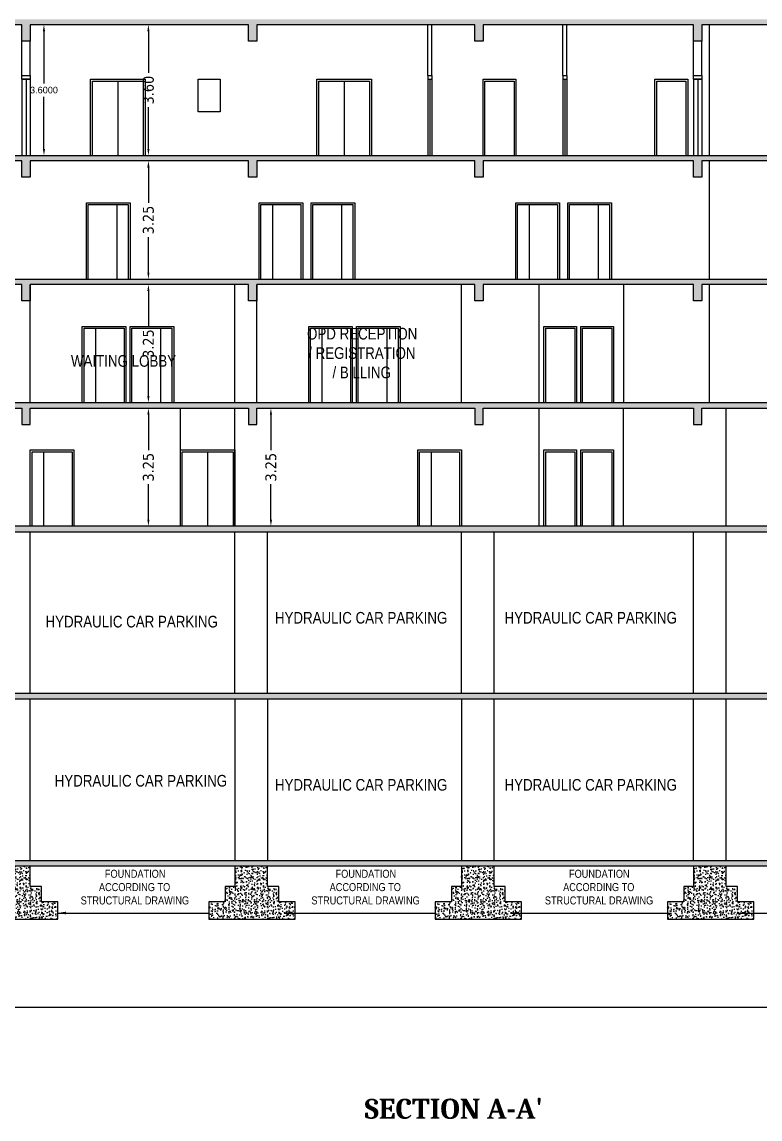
# Model space of a CAD drawing. Header units: metres. Extents: x -38 to 401, y 28 to 287.
# Drawn here: x 342.91 to 363.22, y 229.86 to 260.04 of the extents above; entities that cross this region are included whole.
import ezdxf

# ---------------------------------------------------------------- set-up
doc = ezdxf.new("R2010")
doc.units = ezdxf.units.M
doc.layers.add('0 @ 1 (2)', color=7, linetype='Continuous')
doc.layers.add('BLK_1_FLR_3_AC_ROOM_1', color=117, linetype='Continuous')
doc.styles.add('CODE', font='tahoma.ttf')
doc.styles.get("Standard").update_dxf_attribs({"font": 'arial.ttf'})
doc.dimstyles.new('OUTER', dxfattribs={"dimscale": 0, "dimtxt": 0.3, "dimasz": 0.18, "dimexe": 0.18, "dimexo": 0.0625, "dimgap": 0.09, "dimtad": 0, "dimzin": 0, "dimdsep": 46, "dimtxsty": 'CODE', "dimcen": 0.09, "dimse1": 1, "dimse2": 1, "dimclrd": 8, "dimclrt": 1, "dimadec": 0, "dimazin": 0, "dimtfac": 1, "dimtofl": 0, "dimtmove": 0, "dimatfit": 3, "dimfxl": 0, "dimtolj": 1, "dimtzin": 0, "dimarcsym": 0})
doc.dimstyles.get("Standard").update_dxf_attribs({"dimtxt": 0.18, "dimasz": 0.18, "dimexe": 0.18, "dimexo": 0.0625, "dimgap": 0.09, "dimtad": 0, "dimtih": 1, "dimtoh": 1, "dimdec": 4, "dimzin": 0, "dimdsep": 46, "dimtxsty": 'Standard', "dimcen": 0.09, "dimadec": 0, "dimazin": 0, "dimtfac": 1, "dimtdec": 4, "dimtofl": 0, "dimtmove": 0, "dimatfit": 3, "dimfxl": 0, "dimtolj": 1, "dimtzin": 0, "dimarcsym": 0})

# ---------------------------------------------------------------- blocks, each defined once
blk = doc.blocks.new('*D1256')
at = {"color": 8, "lineweight": -2}
for p, q in [((346.387, 249.236), (346.387, 248.26)), ((346.387, 246.346), (346.387, 247.321))]:
    blk.add_line(p, q, dxfattribs=at)
at = {"color": 8}
for points in [[(346.357, 249.236), (346.417, 249.236), (346.387, 249.416)], [(346.357, 246.346), (346.417, 246.346), (346.387, 246.166)]]:
    blk.add_solid(points, dxfattribs=at)
at = {"layer": 'Defpoints', "color": 0}
for p in [(346.377, 249.416), (346.387, 249.416), (346.377, 246.166)]:
    blk.add_point(p, dxfattribs=at)
at = {"color": 1, "lineweight": 30, "insert": (346.387, 247.791), "char_height": 0.3, "attachment_point": 5, "rotation": 90, "style": 'CODE'}
blk.add_mtext('\\A1;3.25', dxfattribs=at)
blk = doc.blocks.new('*D1257')
at = {"color": 8, "lineweight": -2}
for p, q in [((349.758, 249.236), (349.758, 248.26)), ((349.758, 246.346), (349.758, 247.321))]:
    blk.add_line(p, q, dxfattribs=at)
at = {"color": 8}
for points in [[(349.728, 249.236), (349.788, 249.236), (349.758, 249.416)], [(349.728, 246.346), (349.788, 246.346), (349.758, 246.166)]]:
    blk.add_solid(points, dxfattribs=at)
at = {"layer": 'Defpoints', "color": 0}
for p in [(349.748, 249.416), (349.758, 249.416), (349.748, 246.166)]:
    blk.add_point(p, dxfattribs=at)
at = {"color": 1, "lineweight": 30, "insert": (349.758, 247.791), "char_height": 0.3, "attachment_point": 5, "rotation": 90, "style": 'CODE'}
blk.add_mtext('\\A1;3.25', dxfattribs=at)
blk = doc.blocks.new('*D1258')
at = {"color": 8, "lineweight": -2}
for p, q in [((346.387, 252.636), (346.387, 251.66)), ((346.387, 249.746), (346.387, 250.721))]:
    blk.add_line(p, q, dxfattribs=at)
at = {"color": 8}
for points in [[(346.357, 252.636), (346.417, 252.636), (346.387, 252.816)], [(346.357, 249.746), (346.417, 249.746), (346.387, 249.566)]]:
    blk.add_solid(points, dxfattribs=at)
at = {"layer": 'Defpoints', "color": 0}
for p in [(346.377, 252.816), (346.387, 252.816), (346.377, 249.566)]:
    blk.add_point(p, dxfattribs=at)
at = {"color": 1, "lineweight": 30, "insert": (346.387, 251.191), "char_height": 0.3, "attachment_point": 5, "rotation": 90, "style": 'CODE'}
blk.add_mtext('\\A1;3.25', dxfattribs=at)
blk = doc.blocks.new('*D1259')
at = {"color": 8, "lineweight": -2}
for p, q in [((346.387, 256.036), (346.387, 255.06)), ((346.387, 253.146), (346.387, 254.121))]:
    blk.add_line(p, q, dxfattribs=at)
at = {"color": 8}
for points in [[(346.357, 256.036), (346.417, 256.036), (346.387, 256.216)], [(346.357, 253.146), (346.417, 253.146), (346.387, 252.966)]]:
    blk.add_solid(points, dxfattribs=at)
at = {"layer": 'Defpoints', "color": 0}
for p in [(346.377, 256.216), (346.387, 256.216), (346.377, 252.966)]:
    blk.add_point(p, dxfattribs=at)
at = {"color": 1, "lineweight": 30, "insert": (346.387, 254.591), "char_height": 0.3, "attachment_point": 5, "rotation": 90, "style": 'CODE'}
blk.add_mtext('\\A1;3.25', dxfattribs=at)
blk = doc.blocks.new('*D1260')
at = {"color": 8, "lineweight": -2}
for p, q in [((346.387, 259.786), (346.387, 258.638)), ((346.387, 256.546), (346.387, 257.693))]:
    blk.add_line(p, q, dxfattribs=at)
at = {"color": 8}
for points in [[(346.357, 259.786), (346.417, 259.786), (346.387, 259.966)], [(346.357, 256.546), (346.417, 256.546), (346.387, 256.366)]]:
    blk.add_solid(points, dxfattribs=at)
at = {"layer": 'Defpoints', "color": 0}
for p in [(346.377, 259.966), (346.387, 259.966), (346.377, 256.366)]:
    blk.add_point(p, dxfattribs=at)
at = {"color": 1, "lineweight": 30, "insert": (346.387, 258.166), "char_height": 0.3, "attachment_point": 5, "rotation": 90, "style": 'CODE'}
blk.add_mtext('\\A1;3.60', dxfattribs=at)
blk = doc.blocks.new('*D814')
at = {"layer": 'BLK_1_FLR_3_AC_ROOM_1', "color": 0, "lineweight": -2}
for p, q in [((343.565, 259.966), (343.693, 259.966)), ((343.513, 259.786), (343.513, 258.348)), ((343.513, 256.546), (343.513, 257.984)), ((343.565, 256.366), (343.693, 256.366))]:
    blk.add_line(p, q, dxfattribs=at)
at = {"layer": 'BLK_1_FLR_3_AC_ROOM_1', "color": 0}
for points in [[(343.483, 259.786), (343.543, 259.786), (343.513, 259.966)], [(343.483, 256.546), (343.543, 256.546), (343.513, 256.366)]]:
    blk.add_solid(points, dxfattribs=at)
at = {"layer": 'Defpoints', "color": 0}
for p in [(343.503, 259.966), (343.513, 259.966), (343.503, 256.366)]:
    blk.add_point(p, dxfattribs=at)
at = {"layer": 'BLK_1_FLR_3_AC_ROOM_1', "color": 0, "lineweight": 30, "insert": (343.513, 258.166), "char_height": 0.18, "attachment_point": 5}
blk.add_mtext('\\A1;3.6000', dxfattribs=at)

msp = doc.modelspace()

# ---------------------------------------------------------------- hatches: boundary and pattern name
at = {"lineweight": 25}
h = msp.add_hatch(dxfattribs=at)
h.set_pattern_fill('AR-CONC', scale=0.03)
h.set_pattern_definition([(50, (-2438.04541, 2568.3485), (0.215178055, -0.0188256405), [0.0225, -0.2475]), (355, (-2438.04541, 2568.3485), (-0.0416254, 0.22565764), [0.018, -0.198]), (100.4514445, (-2438.02748, 2568.34694), (0.173552654, 0.206831997), [0.019122058, -0.210342634]), (46.1842, (-2438.04541, 2568.4085), (0.3201724, -0.049655784), [0.03375, -0.37125]), (96.635635, (-2438.01873, 2568.40437), (0.280398584, 0.29223558), [0.028683103, -0.315514128]), (351.184164, (-2438.0454, 2568.4085), (0.280398584, 0.29223558), [0.027, -0.297]), (21, (-2438.01541, 2568.3935), (0.179072116, -0.120785667), [0.0225, -0.2475]), (326, (-2438.01541, 2568.3935), (0.0729946, 0.217545014), [0.018, -0.198]), (71.451445, (-2438.0005, 2568.38344), (0.252066713, 0.096759346), [0.019122057, -0.210342634]), (37.5, (-2438.045415, 2568.34851), (0.0036479566, 0.0998681561), [0, -0.1956, 0, -0.201, 0, -0.19875]), (7.5, (-2438.04541, 2568.34851), (0.0789208612, 0.1183235136), [0, -0.1146, 0, -0.1911, 0, -0.07575]), (327.5, (-2438.112315, 2568.34851), (0.1601467309, -0.0067664615), [0, -0.075, 0, -0.234, 0, -0.3105]), (317.5, (-2438.14231, 2568.3485), (0.174955851, 0.0300314947), [0, -0.0975, 0, -0.1554, 0, -0.2205])])
h.paths.add_polyline_path([(332.42718, 260.1157), (379.91718, 260.1157), (379.91718, 259.5157), (379.68718, 259.5157), (379.68718, 259.9657), (373.61718, 259.9657), (373.61718, 259.5157), (373.38718, 259.5157), (373.38718, 259.9657), (367.68718, 259.9657), (367.68718, 259.5157), (367.45718, 259.5157), (367.45718, 259.9657), (361.61718, 259.9657), (361.61718, 259.5157), (361.38718, 259.5157), (361.38718, 259.9657), (355.59718, 259.9657), (355.59718, 259.5157), (355.36718, 259.5157), (355.36718, 259.9657), (349.36718, 259.9657), (349.36718, 259.5157), (349.13718, 259.5157), (349.13718, 259.9657), (343.13718, 259.9657), (343.13718, 259.5157), (342.90718, 259.5157), (342.90718, 259.9657), (336.53718, 259.9657), (336.53718, 259.5157), (336.30718, 259.5157), (336.30718, 259.9657), (333.90718, 259.9657), (333.90718, 259.5157), (333.67718, 259.5157), (333.67718, 259.9657), (332.42718, 259.9657)])
h = msp.add_hatch(dxfattribs=at)
h.set_pattern_fill('AR-CONC', scale=0.03)
h.set_pattern_definition([(50, (-2438.04541, 2564.5985), (0.215178055, -0.0188256405), [0.0225, -0.2475]), (355, (-2438.04541, 2564.5985), (-0.0416254, 0.22565764), [0.018, -0.198]), (100.4514445, (-2438.02748, 2564.59694), (0.173552654, 0.206831997), [0.019122058, -0.210342634]), (46.1842, (-2438.04541, 2564.6585), (0.3201724, -0.049655784), [0.03375, -0.37125]), (96.635635, (-2438.01873, 2564.65437), (0.280398584, 0.29223558), [0.028683103, -0.315514128]), (351.184164, (-2438.0454, 2564.6585), (0.280398584, 0.29223558), [0.027, -0.297]), (21, (-2438.01541, 2564.6435), (0.179072116, -0.120785667), [0.0225, -0.2475]), (326, (-2438.01541, 2564.6435), (0.0729946, 0.217545014), [0.018, -0.198]), (71.451445, (-2438.0005, 2564.63344), (0.252066713, 0.096759346), [0.019122057, -0.210342634]), (37.5, (-2438.045415, 2564.59851), (0.0036479566, 0.0998681561), [0, -0.1956, 0, -0.201, 0, -0.19875]), (7.5, (-2438.04541, 2564.59851), (0.0789208612, 0.1183235136), [0, -0.1146, 0, -0.1911, 0, -0.07575]), (327.5, (-2438.112315, 2564.59851), (0.1601467309, -0.0067664615), [0, -0.075, 0, -0.234, 0, -0.3105]), (317.5, (-2438.14231, 2564.5985), (0.174955851, 0.0300314947), [0, -0.0975, 0, -0.1554, 0, -0.2205])])
h.paths.add_polyline_path([(332.42718, 256.3657), (379.91718, 256.3657), (379.91718, 255.7657), (379.68718, 255.7657), (379.68718, 256.2157), (373.61718, 256.2157), (373.61718, 255.7657), (373.38718, 255.7657), (373.38718, 256.2157), (367.68718, 256.2157), (367.68718, 255.7657), (367.45718, 255.7657), (367.45718, 256.2157), (361.61718, 256.2157), (361.61718, 255.7657), (361.38718, 255.7657), (361.38718, 256.2157), (355.59718, 256.2157), (355.59718, 255.7657), (355.36718, 255.7657), (355.36718, 256.2157), (349.36718, 256.2157), (349.36718, 255.7657), (349.13718, 255.7657), (349.13718, 256.2157), (343.13718, 256.2157), (343.13718, 255.7657), (342.90718, 255.7657), (342.90718, 256.2157), (336.53718, 256.2157), (336.53718, 255.7657), (336.30718, 255.7657), (336.30718, 256.2157), (333.90718, 256.2157), (333.90718, 255.7657), (333.67718, 255.7657), (333.67718, 256.2157), (332.42718, 256.2157)])
h = msp.add_hatch(dxfattribs=at)
h.set_pattern_fill('AR-CONC', scale=0.03)
h.set_pattern_definition([(50, (-2438.04541, 2561.1985), (0.215178055, -0.0188256405), [0.0225, -0.2475]), (355, (-2438.04541, 2561.1985), (-0.0416254, 0.22565764), [0.018, -0.198]), (100.4514445, (-2438.02748, 2561.19694), (0.173552654, 0.206831997), [0.019122058, -0.210342634]), (46.1842, (-2438.04541, 2561.2585), (0.3201724, -0.049655784), [0.03375, -0.37125]), (96.635635, (-2438.01873, 2561.25437), (0.280398584, 0.29223558), [0.028683103, -0.315514128]), (351.184164, (-2438.0454, 2561.2585), (0.280398584, 0.29223558), [0.027, -0.297]), (21, (-2438.01541, 2561.2435), (0.179072116, -0.120785667), [0.0225, -0.2475]), (326, (-2438.01541, 2561.2435), (0.0729946, 0.217545014), [0.018, -0.198]), (71.451445, (-2438.0005, 2561.23344), (0.252066713, 0.096759346), [0.019122057, -0.210342634]), (37.5, (-2438.045415, 2561.19851), (0.0036479566, 0.0998681561), [0, -0.1956, 0, -0.201, 0, -0.19875]), (7.5, (-2438.04541, 2561.19851), (0.0789208612, 0.1183235136), [0, -0.1146, 0, -0.1911, 0, -0.07575]), (327.5, (-2438.112315, 2561.19851), (0.1601467309, -0.0067664615), [0, -0.075, 0, -0.234, 0, -0.3105]), (317.5, (-2438.14231, 2561.1985), (0.174955851, 0.0300314947), [0, -0.0975, 0, -0.1554, 0, -0.2205])])
h.paths.add_polyline_path([(332.42718, 252.9657), (379.91718, 252.9657), (379.91718, 252.3657), (379.68718, 252.3657), (379.68718, 252.8157), (373.61718, 252.8157), (373.61718, 252.3657), (373.38718, 252.3657), (373.38718, 252.8157), (367.68718, 252.8157), (367.68718, 252.3657), (367.45718, 252.3657), (367.45718, 252.8157), (361.61718, 252.8157), (361.61718, 252.3657), (361.38718, 252.3657), (361.38718, 252.8157), (355.59718, 252.8157), (355.59718, 252.3657), (355.36718, 252.3657), (355.36718, 252.8157), (349.36718, 252.8157), (349.36718, 252.3657), (349.13718, 252.3657), (349.13718, 252.8157), (343.13718, 252.8157), (343.13718, 252.3657), (342.90718, 252.3657), (342.90718, 252.8157), (336.53718, 252.8157), (336.53718, 252.3657), (336.30718, 252.3657), (336.30718, 252.8157), (333.90718, 252.8157), (333.90718, 252.3657), (333.67718, 252.3657), (333.67718, 252.8157), (332.42718, 252.8157)])
h = msp.add_hatch(dxfattribs=at)
h.set_pattern_fill('AR-CONC', scale=0.03)
h.set_pattern_definition([(50, (-2426.9188, 2561.1985), (0.215178055, -0.0188256405), [0.0225, -0.2475]), (355, (-2426.9188, 2561.1985), (-0.0416254, 0.22565764), [0.018, -0.198]), (100.4514445, (-2426.90087, 2561.19694), (0.173552654, 0.206831997), [0.019122058, -0.210342634]), (46.1842, (-2426.9188, 2561.2585), (0.3201724, -0.049655784), [0.03375, -0.37125]), (96.635635, (-2426.89212, 2561.25437), (0.280398584, 0.29223558), [0.028683103, -0.315514128]), (351.184164, (-2426.9188, 2561.2585), (0.280398584, 0.29223558), [0.027, -0.297]), (21, (-2426.8888, 2561.2435), (0.179072116, -0.120785667), [0.0225, -0.2475]), (326, (-2426.8888, 2561.2435), (0.0729946, 0.217545014), [0.018, -0.198]), (71.451445, (-2426.87388, 2561.23344), (0.252066713, 0.096759346), [0.019122057, -0.210342634]), (37.5, (-2426.9188, 2561.19851), (0.0036479566, 0.0998681561), [0, -0.1956, 0, -0.201, 0, -0.19875]), (7.5, (-2426.9188, 2561.19851), (0.0789208612, 0.1183235136), [0, -0.1146, 0, -0.1911, 0, -0.07575]), (327.5, (-2426.9857, 2561.19851), (0.1601467309, -0.0067664615), [0, -0.075, 0, -0.234, 0, -0.3105]), (317.5, (-2427.0157, 2561.1985), (0.174955851, 0.0300314947), [0, -0.0975, 0, -0.1554, 0, -0.2205])])
h.paths.add_polyline_path([(370.16218, 249.5657), (332.42718, 249.5657), (332.42718, 249.4157), (333.67718, 249.4157), (333.67718, 248.9657), (333.90718, 248.9657), (333.90718, 249.4157), (336.30718, 249.4157), (336.30718, 248.9657), (336.53718, 248.9657), (336.53718, 249.4157), (342.90718, 249.4157), (342.90718, 248.9657), (343.13718, 248.9657), (343.13718, 249.4157), (349.13718, 249.4157), (349.13718, 248.9657), (349.36718, 248.9657), (349.36718, 249.4157), (355.36718, 249.4157), (355.36718, 248.9657), (355.59718, 248.9657), (355.59718, 249.4157), (361.38718, 249.4157), (361.38718, 248.9657), (361.61718, 248.9657), (361.61718, 249.4157), (367.52718, 249.4157), (367.52718, 248.9657), (367.75718, 248.9657), (367.75718, 249.4157), (370.16218, 249.4157)])
h = msp.add_hatch(dxfattribs=at)
h.set_pattern_fill('AR-CONC', scale=0.03)
h.set_pattern_definition([(50, (-2424.07189, 2561.1985), (0.215178055, -0.0188256405), [0.0225, -0.2475]), (355, (-2424.07189, 2561.1985), (-0.0416254, 0.22565764), [0.018, -0.198]), (100.4514445, (-2424.05396, 2561.19694), (0.173552654, 0.206831997), [0.019122058, -0.210342634]), (46.1842, (-2424.0719, 2561.2585), (0.3201724, -0.049655784), [0.03375, -0.37125]), (96.635635, (-2424.0452, 2561.25437), (0.280398584, 0.29223558), [0.028683103, -0.315514128]), (351.184164, (-2424.0719, 2561.2585), (0.280398584, 0.29223558), [0.027, -0.297]), (21, (-2424.04189, 2561.2435), (0.179072116, -0.120785667), [0.0225, -0.2475]), (326, (-2424.04189, 2561.2435), (0.0729946, 0.217545014), [0.018, -0.198]), (71.451445, (-2424.02697, 2561.23344), (0.252066713, 0.096759346), [0.019122057, -0.210342634]), (37.5, (-2424.07189, 2561.19851), (0.0036479566, 0.0998681561), [0, -0.1956, 0, -0.201, 0, -0.19875]), (7.5, (-2424.07189, 2561.19851), (0.0789208612, 0.1183235136), [0, -0.1146, 0, -0.1911, 0, -0.07575]), (327.5, (-2424.13879, 2561.19851), (0.1601467309, -0.0067664615), [0, -0.075, 0, -0.234, 0, -0.3105]), (317.5, (-2424.16879, 2561.1985), (0.174955851, 0.0300314947), [0, -0.0975, 0, -0.1554, 0, -0.2205])])
h.paths.add_polyline_path([(332.42718, 246.1657), (332.42718, 246.0157), (385.68718, 246.0157), (385.68718, 245.5657), (385.91718, 245.5657), (385.91718, 246.1657)])
h = msp.add_hatch(dxfattribs=at)
h.set_pattern_fill('AR-CONC', scale=0.03)
h.set_pattern_definition([(50, (-2172.58521, 2647.86946), (0.215178055, -0.0188256405), [0.0225, -0.2475]), (355, (-2172.5852, 2647.86946), (-0.0416254, 0.22565764), [0.018, -0.198]), (100.4514445, (-2172.56728, 2647.8679), (0.173552654, 0.206831997), [0.019122058, -0.210342634]), (46.1842, (-2172.5852, 2647.92946), (0.3201724, -0.049655784), [0.03375, -0.37125]), (96.635635, (-2172.55853, 2647.92532), (0.280398584, 0.29223558), [0.028683103, -0.315514128]), (351.184164, (-2172.5852, 2647.92946), (0.280398584, 0.29223558), [0.027, -0.297]), (21, (-2172.55521, 2647.91446), (0.179072116, -0.120785667), [0.0225, -0.2475]), (326, (-2172.5552, 2647.91446), (0.0729946, 0.217545014), [0.018, -0.198]), (71.451445, (-2172.54029, 2647.9044), (0.252066713, 0.096759346), [0.019122057, -0.210342634]), (37.5, (-2172.58521, 2647.86946), (0.0036479566, 0.0998681561), [0, -0.1956, 0, -0.201, 0, -0.19875]), (7.5, (-2172.58521, 2647.86946), (0.0789208612, 0.1183235136), [0, -0.1146, 0, -0.1911, 0, -0.07575]), (327.5, (-2172.65211, 2647.86946), (0.1601467309, -0.0067664615), [0, -0.075, 0, -0.234, 0, -0.3105]), (317.5, (-2172.68211, 2647.86946), (0.174955851, 0.0300314947), [0, -0.0975, 0, -0.1554, 0, -0.2205])])
h.paths.add_polyline_path([(385.68718, 240.9657), (385.91718, 240.9657), (385.91718, 236.8157), (332.65718, 236.8157), (332.65718, 235.0157), (329.19718, 235.0157), (329.19718, 241.4157), (317.01718, 241.4157), (317.01718, 241.5657), (329.42718, 241.5657), (329.42718, 235.1657), (332.42718, 235.1657), (332.42718, 236.9657), (385.68718, 236.9657)])
h = msp.add_hatch(dxfattribs=at)
h.set_pattern_fill('AR-CONC', scale=0.03)
h.set_pattern_definition([(50, (-2424.07189, 2556.5985), (0.215178055, -0.0188256405), [0.0225, -0.2475]), (355, (-2424.07189, 2556.5985), (-0.0416254, 0.22565764), [0.018, -0.198]), (100.4514445, (-2424.05396, 2556.59694), (0.173552654, 0.206831997), [0.019122058, -0.210342634]), (46.1842, (-2424.0719, 2556.6585), (0.3201724, -0.049655784), [0.03375, -0.37125]), (96.635635, (-2424.0452, 2556.65437), (0.280398584, 0.29223558), [0.028683103, -0.315514128]), (351.184164, (-2424.0719, 2556.6585), (0.280398584, 0.29223558), [0.027, -0.297]), (21, (-2424.04189, 2556.6435), (0.179072116, -0.120785667), [0.0225, -0.2475]), (326, (-2424.04189, 2556.6435), (0.0729946, 0.217545014), [0.018, -0.198]), (71.451445, (-2424.02697, 2556.63344), (0.252066713, 0.096759346), [0.019122057, -0.210342634]), (37.5, (-2424.07189, 2556.59851), (0.0036479566, 0.0998681561), [0, -0.1956, 0, -0.201, 0, -0.19875]), (7.5, (-2424.07189, 2556.59851), (0.0789208612, 0.1183235136), [0, -0.1146, 0, -0.1911, 0, -0.07575]), (327.5, (-2424.13879, 2556.59851), (0.1601467309, -0.0067664615), [0, -0.075, 0, -0.234, 0, -0.3105]), (317.5, (-2424.16879, 2556.5985), (0.174955851, 0.0300314947), [0, -0.0975, 0, -0.1554, 0, -0.2205])])
h.paths.add_polyline_path([(332.42718, 241.5657), (332.42718, 241.4157), (385.68718, 241.4157), (385.68718, 240.9657), (385.91718, 240.9657), (385.91718, 241.5657)])
h = msp.add_hatch(dxfattribs=at)
h.set_pattern_fill('AR-CONC', scale=0.03)
h.set_pattern_definition([(50, (-2795.2258, -118.20962), (0.215178055, -0.01882564), [0.0225, -0.2475]), (355, (-2795.2258, -118.20962), (-0.0416254, 0.22565764), [0.018, -0.198]), (100.4514445, (-2795.20786, -118.2112), (0.173552654, 0.206831997), [0.019122058, -0.210342634]), (46.1842, (-2795.2258, -118.14962), (0.3201724, -0.049655784), [0.03375, -0.37125]), (96.635635, (-2795.1991, -118.15376), (0.280398584, 0.29223558), [0.028683103, -0.315514128]), (351.184164, (-2795.2258, -118.14962), (0.280398584, 0.29223558), [0.027, -0.297]), (21, (-2795.1958, -118.16462), (0.179072116, -0.120785667), [0.0225, -0.2475]), (326, (-2795.1958, -118.16462), (0.0729946, 0.217545014), [0.018, -0.198]), (71.451445, (-2795.18087, -118.17469), (0.252066713, 0.096759346), [0.019122057, -0.210342634]), (37.5, (-2795.22579, -118.20962), (0.0036479566, 0.0998681561), [0, -0.1956, 0, -0.201, 0, -0.19875]), (7.5, (-2795.22579, -118.20962), (0.0789208612, 0.1183235136), [0, -0.1146, 0, -0.1911, 0, -0.07575]), (327.5, (-2795.29269, -118.20962), (0.1601467309, -0.0067664615), [0, -0.075, 0, -0.234, 0, -0.3105]), (317.5, (-2795.32269, -118.20962), (0.174955851, 0.030031495), [0, -0.0975, 0, -0.1554, 0, -0.2205])])
h.paths.add_polyline_path([(343.89159, 235.83534), (343.44358, 235.83534), (343.44358, 236.25429), (343.13718, 236.25429), (343.13718, 236.8157), (342.85594, 236.8157), (342.85594, 235.35861), (343.89159, 235.35861)])
h.paths.add_polyline_path([(342.85594, 236.8157), (342.23718, 236.8157), (342.23718, 236.25429), (341.9683, 236.25429), (341.9683, 235.83534), (341.52029, 235.83534), (341.52029, 235.35861), (342.85594, 235.35861)])
h = msp.add_hatch(dxfattribs=at)
h.set_pattern_fill('AR-CONC', scale=0.03)
h.set_pattern_definition([(50, (-2788.6958, -118.20962), (0.215178055, -0.01882564), [0.0225, -0.2475]), (355, (-2788.6958, -118.20962), (-0.0416254, 0.22565764), [0.018, -0.198]), (100.4514445, (-2788.67786, -118.2112), (0.173552654, 0.206831997), [0.019122058, -0.210342634]), (46.1842, (-2788.6958, -118.14962), (0.3201724, -0.049655784), [0.03375, -0.37125]), (96.635635, (-2788.6691, -118.15376), (0.280398584, 0.29223558), [0.028683103, -0.315514128]), (351.184164, (-2788.6958, -118.14962), (0.280398584, 0.29223558), [0.027, -0.297]), (21, (-2788.6658, -118.16462), (0.179072116, -0.120785667), [0.0225, -0.2475]), (326, (-2788.6658, -118.16462), (0.0729946, 0.217545014), [0.018, -0.198]), (71.451445, (-2788.65087, -118.17469), (0.252066713, 0.096759346), [0.019122057, -0.210342634]), (37.5, (-2788.69579, -118.20962), (0.0036479566, 0.0998681561), [0, -0.1956, 0, -0.201, 0, -0.19875]), (7.5, (-2788.69579, -118.20962), (0.0789208612, 0.1183235136), [0, -0.1146, 0, -0.1911, 0, -0.07575]), (327.5, (-2788.76269, -118.20962), (0.1601467309, -0.0067664615), [0, -0.075, 0, -0.234, 0, -0.3105]), (317.5, (-2788.79269, -118.20962), (0.174955851, 0.030031495), [0, -0.0975, 0, -0.1554, 0, -0.2205])])
h.paths.add_polyline_path([(350.42159, 235.83534), (349.97358, 235.83534), (349.97358, 236.25429), (349.66718, 236.25429), (349.66718, 236.8157), (349.38594, 236.8157), (349.38594, 235.35861), (350.42159, 235.35861)])
h.paths.add_polyline_path([(349.38594, 236.8157), (348.76718, 236.8157), (348.76718, 236.25429), (348.4983, 236.25429), (348.4983, 235.83534), (348.05029, 235.83534), (348.05029, 235.35861), (349.38594, 235.35861)])
h = msp.add_hatch(dxfattribs=at)
h.set_pattern_fill('AR-CONC', scale=0.03)
h.set_pattern_definition([(50, (-2782.4658, -118.20962), (0.215178055, -0.01882564), [0.0225, -0.2475]), (355, (-2782.4658, -118.20962), (-0.0416254, 0.22565764), [0.018, -0.198]), (100.4514445, (-2782.44786, -118.2112), (0.173552654, 0.206831997), [0.019122058, -0.210342634]), (46.1842, (-2782.4658, -118.14962), (0.3201724, -0.049655784), [0.03375, -0.37125]), (96.635635, (-2782.4391, -118.15376), (0.280398584, 0.29223558), [0.028683103, -0.315514128]), (351.184164, (-2782.4658, -118.14962), (0.280398584, 0.29223558), [0.027, -0.297]), (21, (-2782.4358, -118.16462), (0.179072116, -0.120785667), [0.0225, -0.2475]), (326, (-2782.4358, -118.16462), (0.0729946, 0.217545014), [0.018, -0.198]), (71.451445, (-2782.42087, -118.17469), (0.252066713, 0.096759346), [0.019122057, -0.210342634]), (37.5, (-2782.46579, -118.20962), (0.0036479566, 0.0998681561), [0, -0.1956, 0, -0.201, 0, -0.19875]), (7.5, (-2782.46579, -118.20962), (0.0789208612, 0.1183235136), [0, -0.1146, 0, -0.1911, 0, -0.07575]), (327.5, (-2782.53269, -118.20962), (0.1601467309, -0.0067664615), [0, -0.075, 0, -0.234, 0, -0.3105]), (317.5, (-2782.56269, -118.20962), (0.174955851, 0.030031495), [0, -0.0975, 0, -0.1554, 0, -0.2205])])
h.paths.add_polyline_path([(356.65159, 235.83534), (356.20358, 235.83534), (356.20358, 236.25429), (355.89718, 236.25429), (355.89718, 236.8157), (355.61594, 236.8157), (355.61594, 235.35861), (356.65159, 235.35861)])
h.paths.add_polyline_path([(355.61594, 236.8157), (354.99718, 236.8157), (354.99718, 236.25429), (354.7283, 236.25429), (354.7283, 235.83534), (354.28029, 235.83534), (354.28029, 235.35861), (355.61594, 235.35861)])
h = msp.add_hatch(dxfattribs=at)
h.set_pattern_fill('AR-CONC', scale=0.03)
h.set_pattern_definition([(50, (-2776.0758, -118.20962), (0.215178055, -0.01882564), [0.0225, -0.2475]), (355, (-2776.0758, -118.20962), (-0.0416254, 0.22565764), [0.018, -0.198]), (100.4514445, (-2776.05786, -118.2112), (0.173552654, 0.206831997), [0.019122058, -0.210342634]), (46.1842, (-2776.0758, -118.14962), (0.3201724, -0.049655784), [0.03375, -0.37125]), (96.635635, (-2776.0491, -118.15376), (0.280398584, 0.29223558), [0.028683103, -0.315514128]), (351.184164, (-2776.0758, -118.14962), (0.280398584, 0.29223558), [0.027, -0.297]), (21, (-2776.0458, -118.16462), (0.179072116, -0.120785667), [0.0225, -0.2475]), (326, (-2776.0458, -118.16462), (0.0729946, 0.217545014), [0.018, -0.198]), (71.451445, (-2776.03087, -118.17469), (0.252066713, 0.096759346), [0.019122057, -0.210342634]), (37.5, (-2776.07579, -118.20962), (0.0036479566, 0.0998681561), [0, -0.1956, 0, -0.201, 0, -0.19875]), (7.5, (-2776.07579, -118.20962), (0.0789208612, 0.1183235136), [0, -0.1146, 0, -0.1911, 0, -0.07575]), (327.5, (-2776.14269, -118.20962), (0.1601467309, -0.0067664615), [0, -0.075, 0, -0.234, 0, -0.3105]), (317.5, (-2776.17269, -118.20962), (0.174955851, 0.030031495), [0, -0.0975, 0, -0.1554, 0, -0.2205])])
h.paths.add_polyline_path([(363.04159, 235.83534), (362.59358, 235.83534), (362.59358, 236.25429), (362.28718, 236.25429), (362.28718, 236.8157), (362.00594, 236.8157), (362.00594, 235.35861), (363.04159, 235.35861)])
h.paths.add_polyline_path([(362.00594, 236.8157), (361.38718, 236.8157), (361.38718, 236.25429), (361.1183, 236.25429), (361.1183, 235.83534), (360.67029, 235.83534), (360.67029, 235.35861), (362.00594, 235.35861)])

# ---------------------------------------------------------------- linework, layer by layer
at = {"color": 7, "lineweight": 25}
for p, q in [((354.07218, 258.5657), (354.07218, 259.9657)), ((354.18718, 258.5657), (354.18718, 259.9657)), ((357.78746, 258.5657), (357.78746, 259.9657)), ((357.90246, 258.5657), (357.90246, 259.9657)), ((361.82468, 256.3657), (361.82468, 259.9657)), ((342.90718, 258.5657), (342.90718, 259.5157)), ((343.13718, 258.5657), (343.13718, 259.5157)), ((361.38718, 258.5657), (361.38718, 259.5157)), ((361.61718, 258.5657), (361.61718, 259.5157)), ((342.90718, 258.4657), (343.13718, 258.4657)), ((342.90718, 258.4657), (342.90718, 256.3657)), ((343.02218, 258.4657), (343.02218, 256.3657)), ((343.13718, 258.4657), (343.13718, 256.3657)), ((345.54468, 258.4157), (345.54468, 256.3657)), ((351.77468, 258.4157), (351.77468, 256.3657)), ((354.07218, 258.5657), (354.18718, 258.5657)), ((354.07218, 258.5657), (354.07218, 256.3657)), ((354.07218, 258.4657), (354.18718, 258.4657)), ((354.13012, 258.4657), (354.13012, 256.3657)), ((354.18718, 258.5657), (354.18718, 256.3657)), ((357.78746, 258.5657), (357.90246, 258.5657)), ((357.78746, 258.5657), (357.78746, 256.3657)), ((357.78746, 258.4657), (357.90246, 258.4657)), ((357.84541, 258.4657), (357.84541, 256.3657)), ((357.90246, 258.5657), (357.90246, 256.3657)), ((361.38718, 258.4657), (361.61718, 258.4657)), ((361.38718, 258.4657), (361.38718, 256.3657)), ((361.50218, 258.4657), (361.50218, 256.3657)), ((361.61718, 258.4657), (361.61718, 256.3657)), ((361.82468, 252.9657), (361.82468, 256.2157)), ((345.51651, 255.0157), (345.51651, 252.9657)), ((349.80014, 255.0157), (349.80014, 252.9657)), ((351.69918, 255.0157), (351.69918, 252.9657)), ((356.86018, 255.0157), (356.86018, 252.9657)), ((358.75951, 255.0157), (358.75951, 252.9657)), ((343.13718, 249.5657), (343.13718, 252.8157)), ((348.76718, 249.5657), (348.76718, 252.8157)), ((349.36718, 249.5657), (349.36718, 252.8157)), ((354.99718, 249.5657), (354.99718, 252.8157)), ((354.99718, 249.5657), (354.99718, 252.8157)), ((357.14218, 249.5657), (357.14218, 252.8157)), ((359.47218, 249.5657), (359.47218, 252.8157)), ((361.82468, 249.5657), (361.82468, 252.8157)), ((361.82468, 249.5657), (361.82468, 252.8157)), ((344.93251, 251.6157), (344.93251, 249.5657)), ((346.71685, 251.6157), (346.71685, 249.5657)), ((351.1628, 251.6157), (351.1628, 249.5657)), ((352.94655, 251.6157), (352.94655, 249.5657)), ((347.26718, 246.1657), (347.26718, 249.4157)), ((348.76718, 246.1657), (348.76718, 249.4157)), ((357.14218, 246.1657), (357.14218, 249.4157)), ((359.46218, 246.1657), (359.46218, 249.4157)), ((362.28718, 246.1657), (362.28718, 249.4157)), ((343.50251, 248.2157), (343.50251, 246.1657)), ((348.01718, 248.2157), (348.01718, 246.1657)), ((354.16251, 248.2157), (354.16251, 246.1657)), ((343.13718, 241.5657), (343.13718, 246.0157)), ((348.76718, 241.5657), (348.76718, 246.0157)), ((349.66718, 241.5657), (349.66718, 246.0157)), ((354.99718, 241.5657), (354.99718, 246.0157)), ((355.89718, 241.5657), (355.89718, 246.0157)), ((361.38718, 241.5657), (361.38718, 246.0157)), ((362.28718, 241.5657), (362.28718, 246.0157)), ((343.13718, 236.9657), (343.13718, 241.4157)), ((348.76718, 241.4157), (348.76718, 236.9657)), ((349.66718, 241.4157), (349.66718, 236.9657)), ((354.99718, 241.4157), (354.99718, 236.9657)), ((355.89718, 236.9657), (355.89718, 241.4157)), ((361.38718, 236.9657), (361.38718, 241.4157)), ((362.28718, 236.9657), (362.28718, 241.4157)), ((310.2575, 232.93441), (390.98153, 232.93441))]:
    msp.add_line(p, q, dxfattribs=at)
for points in [[(367.45718, 259.9657), (361.61718, 259.9657), (361.61718, 259.5157), (361.38718, 259.5157), (361.38718, 259.9657), (355.59718, 259.9657), (355.59718, 259.5157), (355.36718, 259.5157), (355.36718, 259.9657), (349.36718, 259.9657), (349.36718, 259.5157), (349.13718, 259.5157), (349.13718, 259.9657), (343.13718, 259.9657), (343.13718, 259.5157), (342.90718, 259.5157), (342.90718, 259.9657), (336.53718, 259.9657)], [(344.79468, 256.3657), (344.79468, 258.4657), (346.29468, 258.4657), (346.29468, 256.3657)], [(344.84468, 256.3657), (344.84468, 258.4157), (346.24468, 258.4157), (346.24468, 256.3657)], [(351.02468, 256.3657), (351.02468, 258.4657), (352.52468, 258.4657), (352.52468, 256.3657)], [(351.07468, 256.3657), (351.07468, 258.4157), (352.47468, 258.4157), (352.47468, 256.3657)], [(355.59718, 256.3657), (355.59718, 258.4657), (356.49718, 258.4657), (356.49718, 256.3657)], [(355.64718, 256.3657), (355.64718, 258.4157), (356.44718, 258.4157), (356.44718, 256.3657)], [(360.32468, 256.3657), (360.32468, 258.4657), (361.22468, 258.4657), (361.22468, 256.3657)], [(360.37468, 256.3657), (360.37468, 258.4157), (361.17468, 258.4157), (361.17468, 256.3657)], [(332.42718, 256.3657), (379.91718, 256.3657)], [(367.45718, 256.2157), (361.61718, 256.2157), (361.61718, 255.7657), (361.38718, 255.7657), (361.38718, 256.2157), (355.59718, 256.2157), (355.59718, 255.7657), (355.36718, 255.7657), (355.36718, 256.2157), (349.36718, 256.2157), (349.36718, 255.7657), (349.13718, 255.7657), (349.13718, 256.2157), (343.13718, 256.2157), (343.13718, 255.7657), (342.90718, 255.7657), (342.90718, 256.2157), (336.53718, 256.2157)], [(344.68185, 252.9657), (344.68185, 255.0657), (345.88185, 255.0657), (345.88185, 252.9657)], [(349.43451, 252.9657), (349.43451, 255.0657), (350.63451, 255.0657), (350.63451, 252.9657)], [(350.86451, 252.9657), (350.86451, 255.0657), (352.06451, 255.0657), (352.06451, 252.9657)], [(356.49485, 252.9657), (356.49485, 255.0657), (357.69485, 255.0657), (357.69485, 252.9657)], [(357.92485, 252.9657), (357.92485, 255.0657), (359.12485, 255.0657), (359.12485, 252.9657)], [(344.73185, 252.9657), (344.73185, 255.0157), (345.83185, 255.0157), (345.83185, 252.9657)], [(349.48451, 252.9657), (349.48451, 255.0157), (350.58451, 255.0157), (350.58451, 252.9657)], [(350.91451, 252.9657), (350.91451, 255.0157), (352.01451, 255.0157), (352.01451, 252.9657)], [(356.54485, 252.9657), (356.54485, 255.0157), (357.64485, 255.0157), (357.64485, 252.9657)], [(357.97485, 252.9657), (357.97485, 255.0157), (359.07485, 255.0157), (359.07485, 252.9657)], [(332.42718, 252.9657), (379.91718, 252.9657)], [(367.45718, 252.8157), (361.61718, 252.8157), (361.61718, 252.3657), (361.38718, 252.3657), (361.38718, 252.8157), (355.59718, 252.8157), (355.59718, 252.3657), (355.36718, 252.3657), (355.36718, 252.8157), (349.36718, 252.8157), (349.36718, 252.3657), (349.13718, 252.3657), (349.13718, 252.8157), (343.13718, 252.8157), (343.13718, 252.3657), (342.90718, 252.3657), (342.90718, 252.8157), (336.53718, 252.8157)], [(344.56718, 249.5657), (344.56718, 251.6657), (345.76718, 251.6657), (345.76718, 249.5657)], [(344.61718, 249.5657), (344.61718, 251.6157), (345.71718, 251.6157), (345.71718, 249.5657)], [(345.88218, 249.5657), (345.88218, 251.6657), (347.08218, 251.6657), (347.08218, 249.5657)], [(345.93218, 249.5657), (345.93218, 251.6157), (347.03218, 251.6157), (347.03218, 249.5657)], [(350.79718, 249.5657), (350.79718, 251.6657), (351.99718, 251.6657), (351.99718, 249.5657)], [(350.84718, 249.5657), (350.84718, 251.6157), (351.94718, 251.6157), (351.94718, 249.5657)], [(352.11218, 249.5657), (352.11218, 251.6657), (353.31218, 251.6657), (353.31218, 249.5657)], [(352.16218, 249.5657), (352.16218, 251.6157), (353.26218, 251.6157), (353.26218, 249.5657)], [(357.26868, 249.5657), (357.26868, 251.6657), (358.16868, 251.6657), (358.16868, 249.5657)], [(357.31868, 249.5657), (357.31868, 251.6157), (358.11868, 251.6157), (358.11868, 249.5657)], [(358.28368, 249.5657), (358.28368, 251.6657), (359.18368, 251.6657), (359.18368, 249.5657)], [(358.33368, 249.5657), (358.33368, 251.6157), (359.13368, 251.6157), (359.13368, 249.5657)], [(336.53718, 249.4157), (342.90718, 249.4157), (342.90718, 248.9657), (343.13718, 248.9657), (343.13718, 249.4157), (349.13718, 249.4157), (349.13718, 248.9657), (349.36718, 248.9657), (349.36718, 249.4157), (355.36718, 249.4157), (355.36718, 248.9657), (355.59718, 248.9657), (355.59718, 249.4157), (361.38718, 249.4157), (361.38718, 248.9657), (361.61718, 248.9657), (361.61718, 249.4157), (367.52718, 249.4157), (367.52718, 248.9657), (367.75718, 248.9657), (367.75718, 249.4157), (370.16218, 249.4157), (370.16218, 249.5657), (332.42718, 249.5657)], [(343.13718, 246.1657), (343.13718, 248.2657), (344.33718, 248.2657), (344.33718, 246.1657)], [(343.18718, 246.1657), (343.18718, 248.2157), (344.28718, 248.2157), (344.28718, 246.1657)], [(347.26718, 246.1657), (347.26718, 248.2657), (348.76718, 248.2657), (348.76718, 246.1657)], [(347.31718, 246.1657), (347.31718, 248.2157), (348.71718, 248.2157), (348.71718, 246.1657)], [(353.79718, 246.1657), (353.79718, 248.2657), (354.99718, 248.2657), (354.99718, 246.1657)], [(353.84718, 246.1657), (353.84718, 248.2157), (354.94718, 248.2157), (354.94718, 246.1657)], [(357.26868, 246.1657), (357.26868, 248.2657), (358.16868, 248.2657), (358.16868, 246.1657)], [(357.31868, 246.1657), (357.31868, 248.2157), (358.11868, 248.2157), (358.11868, 246.1657)], [(358.28368, 246.1657), (358.28368, 248.2657), (359.18368, 248.2657), (359.18368, 246.1657)], [(358.33368, 246.1657), (358.33368, 248.2157), (359.13368, 248.2157), (359.13368, 246.1657)], [(342.23718, 236.8157), (342.23718, 236.25429), (341.9683, 236.25429), (341.9683, 235.83534), (341.52029, 235.83534), (341.52029, 235.35861), (343.89159, 235.35861), (343.89159, 235.83534), (343.44358, 235.83534), (343.44358, 236.25429), (343.13718, 236.25429), (343.13718, 236.8157)], [(348.76718, 236.8157), (348.76718, 236.25429), (348.4983, 236.25429), (348.4983, 235.83534), (348.05029, 235.83534), (348.05029, 235.35861), (350.42159, 235.35861), (350.42159, 235.83534), (349.97358, 235.83534), (349.97358, 236.25429), (349.66718, 236.25429), (349.66718, 236.8157)], [(354.99718, 236.8157), (354.99718, 236.25429), (354.7283, 236.25429), (354.7283, 235.83534), (354.28029, 235.83534), (354.28029, 235.35861), (356.65159, 235.35861), (356.65159, 235.83534), (356.20358, 235.83534), (356.20358, 236.25429), (355.89718, 236.25429), (355.89718, 236.8157)], [(361.38718, 236.8157), (361.38718, 236.25429), (361.1183, 236.25429), (361.1183, 235.83534), (360.67029, 235.83534), (360.67029, 235.35861), (363.04159, 235.35861), (363.04159, 235.83534), (362.59358, 235.83534), (362.59358, 236.25429), (362.28718, 236.25429), (362.28718, 236.8157)]]:
    msp.add_lwpolyline(points, dxfattribs=at)
for points in [[(343.13718, 258.4657), (342.90718, 258.4657), (342.90718, 258.5657), (343.13718, 258.5657)], [(347.75752, 258.4657), (348.35752, 258.4657), (348.35752, 257.5657), (347.75752, 257.5657)], [(361.61718, 258.4657), (361.38718, 258.4657), (361.38718, 258.5657), (361.61718, 258.5657)], [(332.42718, 246.1657), (332.42718, 246.0157), (385.68718, 246.0157), (385.68718, 245.5657), (385.91718, 245.5657), (385.91718, 246.1657)], [(385.68718, 240.9657), (385.91718, 240.9657), (385.91718, 236.8157), (332.65718, 236.8157), (332.65718, 235.0157), (329.19718, 235.0157), (329.19718, 241.4157), (317.01718, 241.4157), (317.01718, 241.5657), (329.42718, 241.5657), (329.42718, 235.1657), (332.42718, 235.1657), (332.42718, 236.9657), (385.68718, 236.9657)], [(332.42718, 241.5657), (332.42718, 241.4157), (385.68718, 241.4157), (385.68718, 240.9657), (385.91718, 240.9657), (385.91718, 241.5657)]]:
    msp.add_lwpolyline(points, close=True, dxfattribs=at)

# ---------------------------------------------------------------- texts
at = {"color": 7, "lineweight": 25, "attachment_point": 1}
for s, insert, char_height, width in [('{\\fArial Narrow|b0|i0|c0|p34;\\W9.73602;  \\W1;OPD RECEPTION \\P\\W9.88966;  \\W1;/ REGISTRATION \\P\\W8.77619;   \\W1;/ BILLING}', (348.76718, 251.62404), 0.32, 6.9552799), ('{\\fArial Narrow|b0|i0|c0|p34;\\W9.9828;  \\W1;WAITING LOBBY}', (342.22117, 250.87434), 0.32, 6.9552799), ('{\\fArial Narrow|b0|i0|c0|p34;\\W5.5449;  \\W1;HYDRAULIC CAR PARKING }', (342.42577, 243.70161), 0.32, 6.9552799), ('{\\fArial Narrow|b0|i0|c0|p34;\\W5.5449;  \\W1;HYDRAULIC CAR PARKING }', (348.73793, 243.80786), 0.32, 6.9552799), ('{\\fArial Narrow|b0|i0|c0|p34;\\W5.5449;  \\W1;HYDRAULIC CAR PARKING }', (355.05514, 243.80786), 0.32, 6.9552799), ('{\\fArial Narrow|b0|i0|c0|p34;\\W5.5449;  \\W1;HYDRAULIC CAR PARKING }', (342.67784, 239.32372), 0.32, 6.9552799), ('{\\fArial Narrow|b0|i0|c0|p34;\\W5.5449;  \\W1;HYDRAULIC CAR PARKING }', (348.73793, 239.2116), 0.32, 6.9552799), ('{\\fArial Narrow|b0|i0|c0|p34;\\W5.5449;  \\W1;HYDRAULIC CAR PARKING }', (355.05514, 239.2116), 0.32, 6.9552799), ('{\\fArial Narrow|b0|i0|c0|p34;\\W5.19688;  \\W1;FOUNDATION\\P{\\W8.071496; }ACCORDING TO \\P{\\W0.896978; }STRUCTURAL DRAWING}', (344.46131, 236.71474), 0.22, 3.0805669), ('{\\fArial Narrow|b0|i0|c0|p34;\\W5.19688;  \\W1;FOUNDATION\\P{\\W8.071496; }ACCORDING TO \\P{\\W0.896978; }STRUCTURAL DRAWING}', (350.80857, 236.71474), 0.22, 3.0805669), ('{\\fArial Narrow|b0|i0|c0|p34;\\W5.19688;  \\W1;FOUNDATION\\P{\\W8.071496; }ACCORDING TO \\P{\\W0.896978; }STRUCTURAL DRAWING}', (357.2324, 236.71474), 0.22, 3.0805669), ("\\A1;{\\fCambria|b1|i0|c0|p18;SECTION A-A'}", (352.33636, 230.41436), 0.55, 35.3160154)]:
    msp.add_mtext(s, dxfattribs=dict(at, insert=insert, char_height=char_height, width=width))

# ---------------------------------------------------------------- dimensions: what is measured, and where the dimension line sits
at = {"layer": '0 @ 1 (2)', "color": 3, "lineweight": 30}
for base, p1, p2, picture, middle in [((346.3871, 259.9657), (346.37659, 256.3657), (346.37659, 259.9657), '*D1260', (346.3871, 258.1657)), ((346.3871, 256.2157), (346.37659, 252.9657), (346.37659, 256.2157), '*D1259', (346.3871, 254.5907)), ((346.3871, 252.8157), (346.37659, 249.5657), (346.37659, 252.8157), '*D1258', (346.3871, 251.1907)), ((346.3871, 249.4157), (346.37659, 246.1657), (346.37659, 249.4157), '*D1256', (346.3871, 247.7907)), ((349.75819, 249.4157), (349.74768, 246.1657), (349.74768, 249.4157), '*D1257', (349.75819, 247.7907))]:
    dim = msp.add_linear_dim(base=base, p1=p1, p2=p2, angle=90, dimstyle='OUTER', override={"dimscale": 1, "dimtix": 0, "dimtofl": 0, "dimtmove": 0, "dimatfit": 3, "dimfxl": 25.4, "dimarcsym": 2}, dxfattribs=at)
    dim.commit()
    dim.dimension.update_dxf_attribs({"geometry": picture, "text_midpoint": middle})
at = {"layer": 'BLK_1_FLR_3_AC_ROOM_1', "color": 2, "lineweight": 30}
dim = msp.add_linear_dim(base=(343.51302, 259.9657), p1=(343.50251, 256.3657), p2=(343.50251, 259.9657), angle=90, dimstyle='Standard', dxfattribs=at)
dim.commit()
dim.dimension.update_dxf_attribs({"geometry": '*D814', "text_midpoint": (343.51302, 258.1657)})

# ---------------------------------------------------------------- leaders
at = {"color": 7, "lineweight": 25}
for points in [[(343.89159, 235.52469), (348.05029, 235.52469)], [(350.12159, 235.52469), (354.28029, 235.52469)], [(356.35159, 235.52469), (360.74736, 235.52469)], [(362.57909, 235.52469), (366.85129, 235.52469)]]:
    msp.add_leader(points, dimstyle='Standard', override={"dimscale": 1, "dimtxt": 0.23, "dimasz": 0.23, "dimgap": 0, "dimse1": 1, "dimse2": 1, "dimtmove": 1}, dxfattribs=at)

doc.saveas('drawing.dxf')
